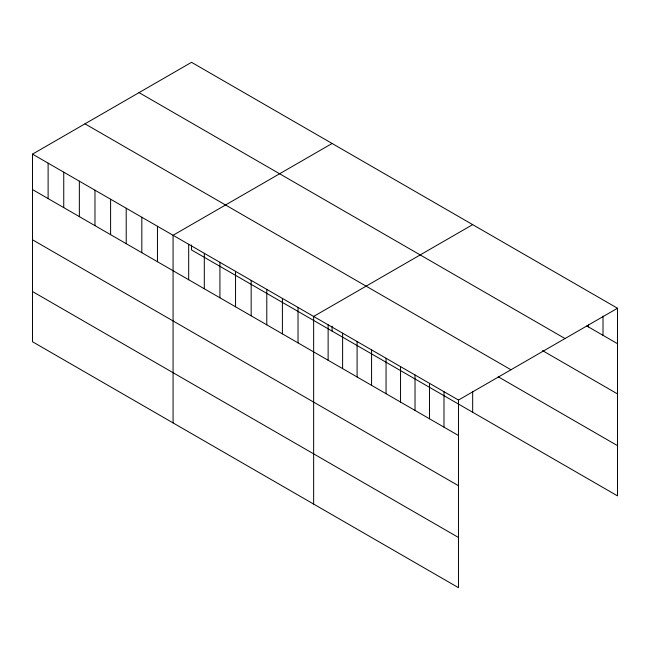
<?xml version="1.0" encoding="UTF-8"?>
<svg xmlns="http://www.w3.org/2000/svg" width="650" height="650" viewBox="0 0 650 650"><rect width="100%" height="100%" fill="white"/><g stroke="black" fill="none" stroke-linecap="round" stroke-linejoin="round"><path stroke-width="0.97" d="M32.5 154.131L458.469 400.059L458.469 587.681L32.5 341.754L32.5 154.131L191.531 62.319L617.5 308.246L617.5 495.869L191.531 249.941L191.531 245.018M332.101 143.471L173.071 235.284L173.071 422.906M472.672 224.632L313.641 316.444L313.641 504.067M458.469 400.059L617.5 308.246M586.828 325.983L617.5 343.688M139.051 92.617L565.021 338.544M542.531 350.626L617.5 393.908M84.979 123.833L510.949 369.761M498.225 376.789L617.5 445.648M32.5 189.572L458.469 435.508M32.5 239.793L458.469 485.721M32.5 291.533L458.469 537.469M603.013 316.087L603.013 335.327M588.534 324.943L588.534 326.966M472.672 391.576L472.672 412.254M443.991 391.698L443.991 427.139M429.504 383.338L429.504 418.779M415.025 374.977L415.025 410.418M400.538 366.616L400.538 402.058M386.059 358.256L386.059 393.697M371.572 349.895L371.572 385.336M357.094 341.534L357.094 376.976M342.607 333.166L342.607 368.615M332.101 326.17L332.101 331.094M328.128 324.805L328.128 360.246M298.025 307.426L298.025 342.867M282.401 298.407L282.401 333.856M266.784 289.396L266.784 324.838M251.168 280.377L251.168 315.819M235.544 271.359L235.544 306.8M219.928 262.34L219.928 297.781M204.311 253.321L204.311 288.762M188.687 244.303L188.687 279.744M157.454 226.273L157.454 261.714M141.83 217.254L141.83 252.696M126.214 208.236L126.214 243.677M110.597 199.217L110.597 234.658M94.973 190.198L94.973 225.639M79.357 181.179L79.357 216.629M63.741 172.169L63.741 207.61M48.116 163.15L48.116 198.591"/></g></svg>
